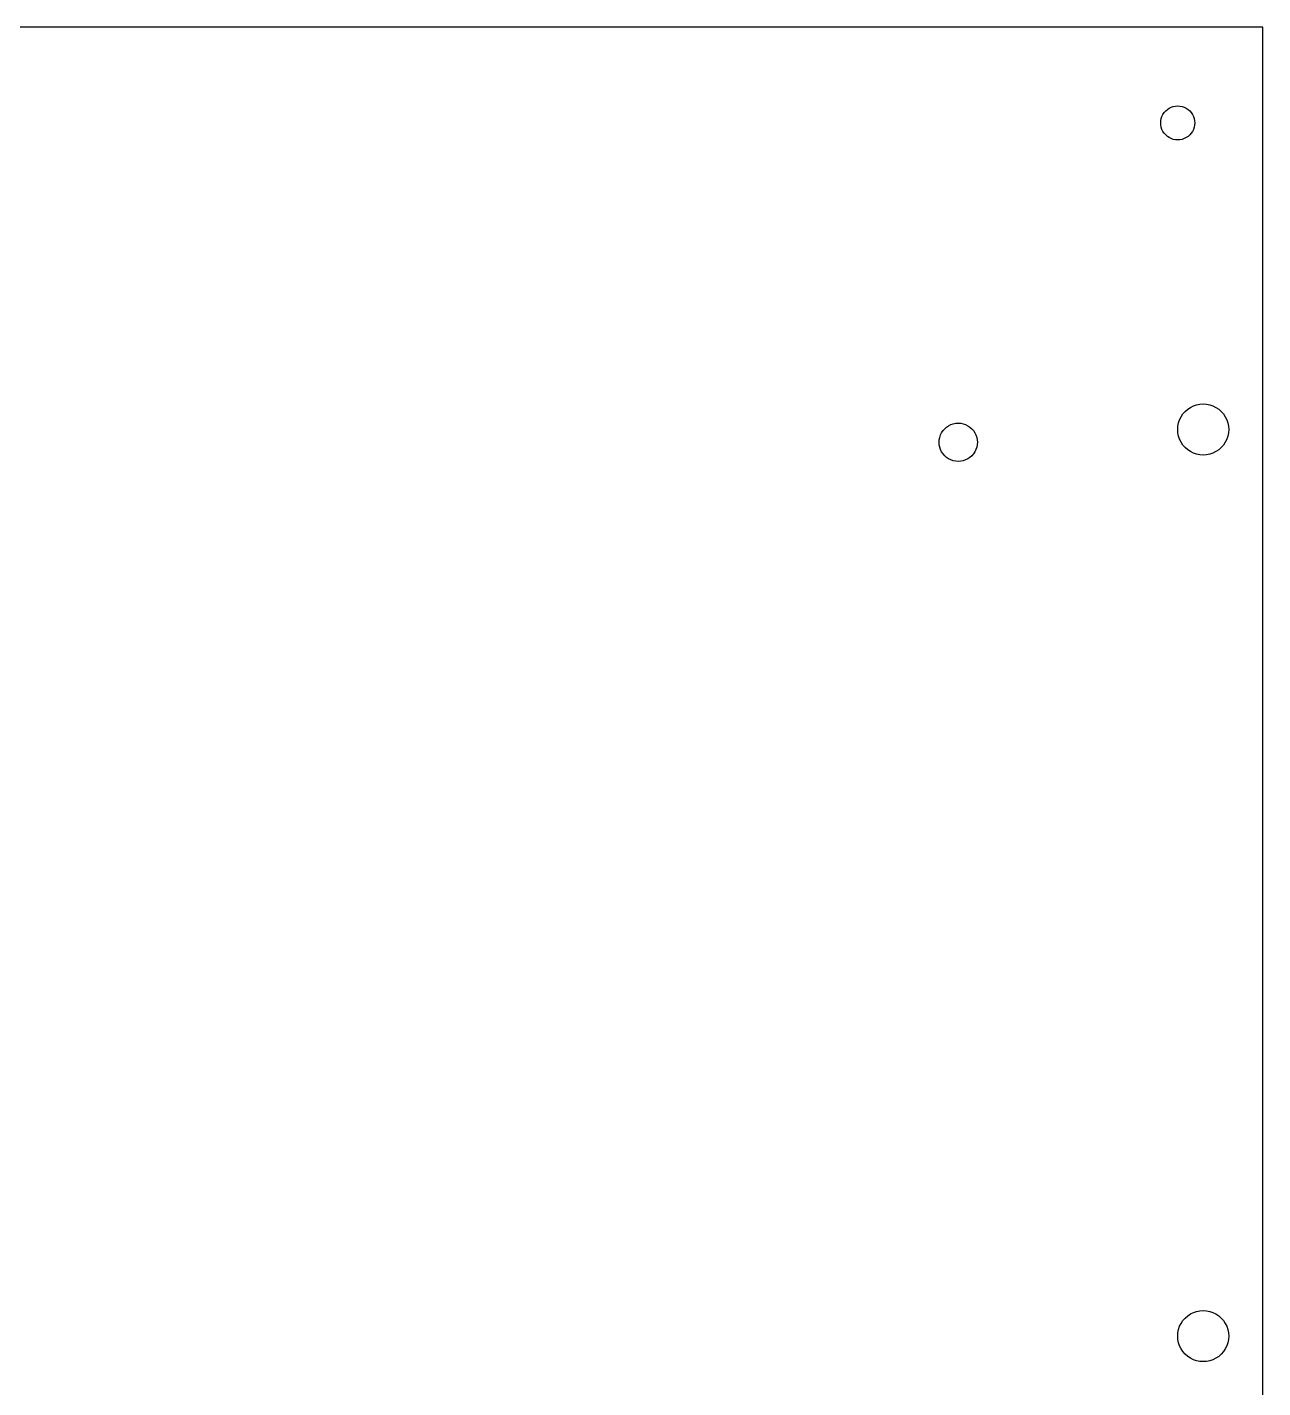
# Model space of a CAD drawing. Header units: metres. Extents: x 0 to 569, y 6 to 314.
# Drawn here: x 423.4 to 568.6, y 153.8 to 313.8 of the extents above; entities that cross this region are included whole.
import ezdxf

# ---------------------------------------------------------------- set-up
doc = ezdxf.new("R2010")
doc.units = ezdxf.units.M

msp = doc.modelspace()

# ---------------------------------------------------------------- linework, layer by layer
for p, q in [((568.62, 313.756), (0, 313.756)), ((568.62, 6), (568.62, 313.756)), ((557.033, 303.724), (557.206, 303.92)), ((557.206, 303.92), (557.402, 304.093)), ((557.402, 304.093), (557.62, 304.238)), ((557.62, 304.238), (557.855, 304.354)), ((557.855, 304.354), (558.102, 304.438)), ((558.102, 304.438), (558.359, 304.489)), ((558.359, 304.489), (558.62, 304.506)), ((558.62, 304.506), (558.881, 304.489)), ((558.881, 304.489), (559.138, 304.438)), ((559.138, 304.438), (559.385, 304.354)), ((559.385, 304.354), (559.62, 304.238)), ((559.62, 304.238), (559.838, 304.093)), ((559.838, 304.093), (560.034, 303.92)), ((560.034, 303.92), (560.207, 303.724)), ((556.62, 302.506), (556.637, 302.767)), ((556.637, 302.245), (556.62, 302.506)), ((556.637, 302.767), (556.688, 303.024)), ((556.688, 303.024), (556.772, 303.271)), ((556.772, 303.271), (556.888, 303.506)), ((556.888, 303.506), (557.033, 303.724)), ((560.207, 303.724), (560.352, 303.506)), ((560.352, 303.506), (560.468, 303.271)), ((560.468, 303.271), (560.552, 303.024)), ((560.552, 303.024), (560.603, 302.767)), ((560.603, 302.767), (560.62, 302.506)), ((560.62, 302.506), (560.603, 302.245)), ((556.688, 301.988), (556.637, 302.245)), ((556.772, 301.741), (556.688, 301.988)), ((556.888, 301.506), (556.772, 301.741)), ((557.033, 301.289), (556.888, 301.506)), ((557.206, 301.092), (557.033, 301.289)), ((557.402, 300.919), (557.206, 301.092)), ((557.62, 300.774), (557.402, 300.919)), ((557.855, 300.658), (557.62, 300.774)), ((559.62, 300.774), (559.385, 300.658)), ((559.838, 300.919), (559.62, 300.774)), ((560.034, 301.092), (559.838, 300.919)), ((560.207, 301.289), (560.034, 301.092)), ((560.352, 301.506), (560.207, 301.289)), ((560.468, 301.741), (560.352, 301.506)), ((560.552, 301.988), (560.468, 301.741)), ((560.603, 302.245), (560.552, 301.988)), ((558.102, 300.574), (557.855, 300.658)), ((558.359, 300.523), (558.102, 300.574)), ((558.62, 300.506), (558.359, 300.523)), ((558.881, 300.523), (558.62, 300.506)), ((559.138, 300.574), (558.881, 300.523)), ((559.385, 300.658), (559.138, 300.574)), ((559.499, 268.585), (559.794, 268.843)), ((559.794, 268.843), (560.12, 269.061)), ((560.12, 269.061), (560.472, 269.235)), ((560.472, 269.235), (560.844, 269.361)), ((560.844, 269.361), (561.228, 269.438)), ((561.228, 269.438), (561.62, 269.463)), ((561.62, 269.463), (562.012, 269.438)), ((562.012, 269.438), (562.396, 269.361)), ((562.396, 269.361), (562.768, 269.235)), ((562.768, 269.235), (563.12, 269.061)), ((563.12, 269.061), (563.446, 268.843)), ((563.446, 268.843), (563.741, 268.585)), ((531.959, 267.035), (532.238, 267.129)), ((532.238, 267.129), (532.526, 267.187)), ((532.526, 267.187), (532.82, 267.206)), ((532.82, 267.206), (533.114, 267.187)), ((533.114, 267.187), (533.402, 267.129)), ((533.402, 267.129), (533.681, 267.035)), ((558.646, 266.855), (558.722, 267.24)), ((558.722, 267.24), (558.848, 267.611)), ((558.848, 267.611), (559.022, 267.963)), ((559.022, 267.963), (559.24, 268.29)), ((559.24, 268.29), (559.499, 268.585)), ((563.741, 268.585), (564, 268.29)), ((564, 268.29), (564.218, 267.963)), ((564.218, 267.963), (564.392, 267.611)), ((564.392, 267.611), (564.518, 267.24)), ((564.518, 267.24), (564.594, 266.855)), ((530.589, 265.25), (530.647, 265.538)), ((530.647, 265.538), (530.741, 265.817)), ((530.741, 265.817), (530.871, 266.081)), ((530.871, 266.081), (531.035, 266.326)), ((531.035, 266.326), (531.229, 266.547)), ((531.229, 266.547), (531.45, 266.741)), ((531.45, 266.741), (531.695, 266.905)), ((531.695, 266.905), (531.959, 267.035)), ((533.681, 267.035), (533.945, 266.905)), ((533.945, 266.905), (534.19, 266.741)), ((534.19, 266.741), (534.411, 266.547)), ((534.411, 266.547), (534.605, 266.326)), ((534.605, 266.326), (534.769, 266.081)), ((534.769, 266.081), (534.899, 265.817)), ((534.899, 265.817), (534.993, 265.538)), ((534.993, 265.538), (535.051, 265.25)), ((558.62, 266.463), (558.646, 266.855)), ((558.646, 266.072), (558.62, 266.463)), ((558.722, 265.687), (558.646, 266.072)), ((558.848, 265.315), (558.722, 265.687)), ((564.518, 265.687), (564.392, 265.315)), ((564.594, 266.072), (564.518, 265.687)), ((564.594, 266.855), (564.62, 266.463)), ((564.62, 266.463), (564.594, 266.072)), ((530.57, 264.956), (530.589, 265.25)), ((530.589, 264.662), (530.57, 264.956)), ((530.647, 264.374), (530.589, 264.662)), ((530.741, 264.095), (530.647, 264.374)), ((530.871, 263.831), (530.741, 264.095)), ((534.899, 264.095), (534.769, 263.831)), ((534.993, 264.374), (534.899, 264.095)), ((535.051, 264.662), (534.993, 264.374)), ((535.051, 265.25), (535.07, 264.956)), ((535.07, 264.956), (535.051, 264.662)), ((559.022, 264.963), (558.848, 265.315)), ((559.24, 264.637), (559.022, 264.963)), ((559.499, 264.342), (559.24, 264.637)), ((559.794, 264.083), (559.499, 264.342)), ((560.12, 263.865), (559.794, 264.083)), ((563.446, 264.083), (563.12, 263.865)), ((563.741, 264.342), (563.446, 264.083)), ((564, 264.637), (563.741, 264.342)), ((564.218, 264.963), (564, 264.637)), ((564.392, 265.315), (564.218, 264.963)), ((531.035, 263.586), (530.871, 263.831)), ((531.229, 263.365), (531.035, 263.586)), ((531.45, 263.171), (531.229, 263.365)), ((531.695, 263.008), (531.45, 263.171)), ((531.959, 262.877), (531.695, 263.008)), ((532.238, 262.783), (531.959, 262.877)), ((532.526, 262.725), (532.238, 262.783)), ((532.82, 262.706), (532.526, 262.725)), ((533.114, 262.725), (532.82, 262.706)), ((533.402, 262.783), (533.114, 262.725)), ((533.681, 262.877), (533.402, 262.783)), ((533.945, 263.008), (533.681, 262.877)), ((534.19, 263.171), (533.945, 263.008)), ((534.411, 263.365), (534.19, 263.171)), ((534.605, 263.586), (534.411, 263.365)), ((534.769, 263.831), (534.605, 263.586)), ((560.472, 263.692), (560.12, 263.865)), ((560.844, 263.566), (560.472, 263.692)), ((561.228, 263.489), (560.844, 263.566)), ((561.62, 263.463), (561.228, 263.489)), ((562.012, 263.489), (561.62, 263.463)), ((562.396, 263.566), (562.012, 263.489)), ((562.768, 263.692), (562.396, 263.566)), ((563.12, 263.865), (562.768, 263.692)), ((559.022, 161.378), (559.24, 161.704)), ((559.24, 161.704), (559.499, 161.999)), ((559.499, 161.999), (559.794, 162.258)), ((559.794, 162.258), (560.12, 162.476)), ((560.12, 162.476), (560.472, 162.65)), ((560.472, 162.65), (560.844, 162.776)), ((560.844, 162.776), (561.228, 162.852)), ((561.228, 162.852), (561.62, 162.878)), ((561.62, 162.878), (562.012, 162.852)), ((562.012, 162.852), (562.396, 162.776)), ((562.396, 162.776), (562.768, 162.65)), ((562.768, 162.65), (563.12, 162.476)), ((563.12, 162.476), (563.446, 162.258)), ((563.446, 162.258), (563.741, 161.999)), ((563.741, 161.999), (564, 161.704)), ((564, 161.704), (564.218, 161.378)), ((558.62, 159.878), (558.646, 160.27)), ((558.646, 160.27), (558.722, 160.654)), ((558.722, 160.654), (558.848, 161.026)), ((558.848, 161.026), (559.022, 161.378)), ((564.218, 161.378), (564.392, 161.026)), ((564.392, 161.026), (564.518, 160.654)), ((564.518, 160.654), (564.594, 160.27)), ((564.594, 160.27), (564.62, 159.878)), ((558.646, 159.486), (558.62, 159.878)), ((558.722, 159.102), (558.646, 159.486)), ((558.848, 158.73), (558.722, 159.102)), ((559.022, 158.378), (558.848, 158.73)), ((559.24, 158.052), (559.022, 158.378)), ((564.218, 158.378), (564, 158.052)), ((564.392, 158.73), (564.218, 158.378)), ((564.518, 159.102), (564.392, 158.73)), ((564.594, 159.486), (564.518, 159.102)), ((564.62, 159.878), (564.594, 159.486)), ((559.499, 157.757), (559.24, 158.052)), ((559.794, 157.498), (559.499, 157.757)), ((560.12, 157.28), (559.794, 157.498)), ((560.472, 157.106), (560.12, 157.28)), ((560.844, 156.98), (560.472, 157.106)), ((561.228, 156.904), (560.844, 156.98)), ((561.62, 156.878), (561.228, 156.904)), ((562.012, 156.904), (561.62, 156.878)), ((562.396, 156.98), (562.012, 156.904)), ((562.768, 157.106), (562.396, 156.98)), ((563.12, 157.28), (562.768, 157.106)), ((563.446, 157.498), (563.12, 157.28)), ((563.741, 157.757), (563.446, 157.498)), ((564, 158.052), (563.741, 157.757))]:
    msp.add_line(p, q)

doc.saveas('drawing.dxf')
